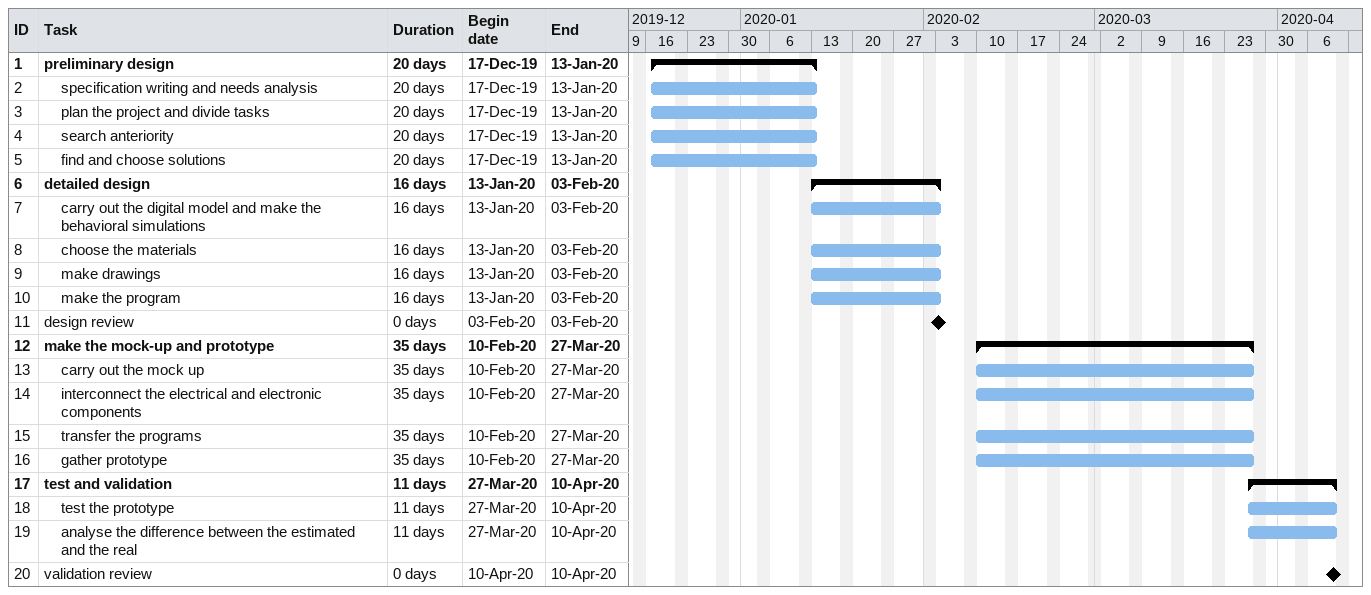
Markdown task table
| ID | Level | Task | Duration | Start | Finish |
|---|---|---|---|---|---|
| 1 | 1 | **preliminary design** | 20d | 2019-12-17 | 2020-01-13 |
| 2 | 2 | specification writing and needs analysis | 20d | 2019-12-17 | 2020-01-13 |
| 3 | 2 | plan the project and divide tasks | 20d | 2019-12-17 | 2020-01-13 |
| 4 | 2 | search anteriority | 20d | 2019-12-17 | 2020-01-13 |
| 5 | 2 | find and choose solutions | 20d | 2019-12-17 | 2020-01-13 |
| 6 | 1 | **detailed design** | 16d | 2020-01-13 | 2020-02-03 |
| 7 | 2 | carry out the digital model and make the behavioral simulations | 16d | 2020-01-13 | 2020-02-03 |
| 8 | 2 | choose the materials | 16d | 2020-01-13 | 2020-02-03 |
| 9 | 2 | make drawings | 16d | 2020-01-13 | 2020-02-03 |
| 10 | 2 | make the program | 16d | 2020-01-13 | 2020-02-03 |
| 11 | 1 | design review | 0d | 2020-02-03 | 2020-02-03 |
| 12 | 1 | **make the mock-up and prototype** | 35d | 2020-02-10 | 2020-03-27 |
| 13 | 2 | carry out the mock up | 35d | 2020-02-10 | 2020-03-27 |
| 14 | 2 | interconnect the electrical and electronic components | 35d | 2020-02-10 | 2020-03-27 |
| 15 | 2 | transfer the programs | 35d | 2020-02-10 | 2020-03-27 |
| 16 | 2 | gather prototype | 35d | 2020-02-10 | 2020-03-27 |
| 17 | 1 | **test and validation** | 11d | 2020-03-27 | 2020-04-10 |
| 18 | 2 | test the prototype | 11d | 2020-03-27 | 2020-04-10 |
| 19 | 2 | analyse the difference between the estimated and the real | 11d | 2020-03-27 | 2020-04-10 |
| 20 | 1 | validation review | 0d | 2020-04-10 | 2020-04-10 |
